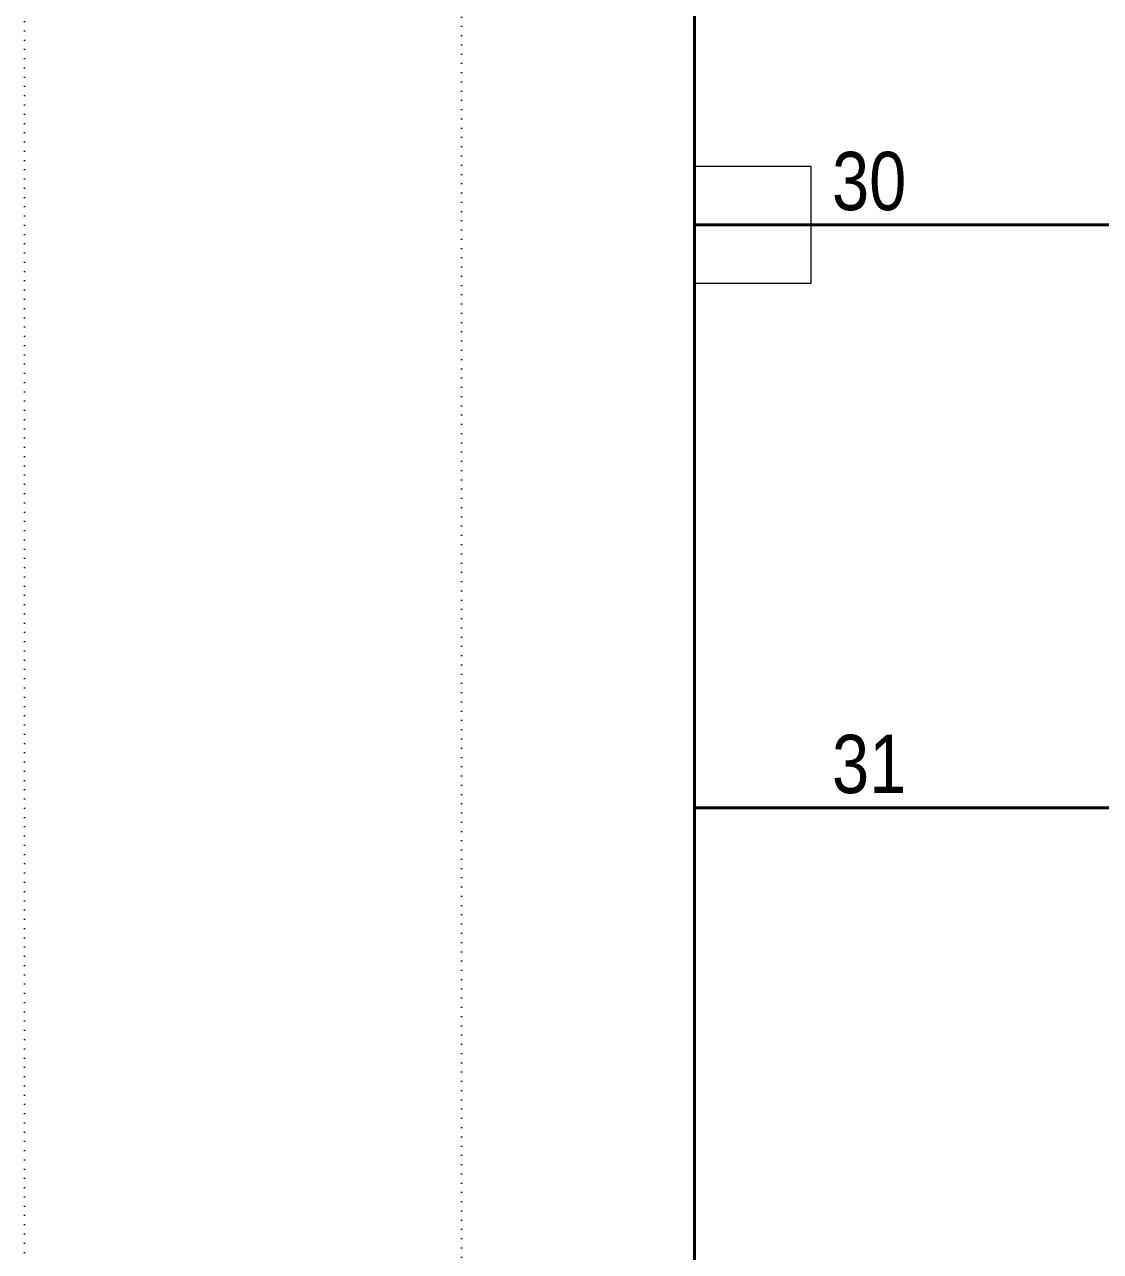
# Model space of a CAD drawing. Header units: metres. Extents: x -19121 to 152404, y -12107 to 46241.
# Drawn here: x 58500 to 59239, y 2536 to 3378 of the extents above; entities that cross this region are included whole.
import ezdxf
from ezdxf.enums import TextEntityAlignment as Align

# ---------------------------------------------------------------- set-up
doc = ezdxf.new("R2010")
doc.units = ezdxf.units.M
doc.header["$LTSCALE"] = 50
doc.header["$MEASUREMENT"] = 0
doc.linetypes.add('DOT2', pattern=[0.125, 0, -0.125])
doc.linetypes.add('HIDDEN', pattern=[0.375, 0.25, -0.125])
doc.layers.get('0').update_dxf_attribs({"color": 9, "lineweight": 9})
for name, color, linetype, lineweight in [('01', 9, 'Continuous', 9), ('06D', 9, 'Continuous', 9), ('21', 9, 'Continuous', 9)]:
    doc.layers.add(name, color=color, linetype=linetype, lineweight=lineweight)
doc.styles.add('MuuM_TEXT-STANDART', font='ARIALN.TTF')

# ---------------------------------------------------------------- blocks, each defined once
blk = doc.blocks.new('p-kolon_80x80')
blk.add_lwpolyline([(-40, -40), (40, -40), (40, 40), (-40, 40)], close=True)
blk = doc.blocks.new('1.bod.mimari.elk')
at = {"layer": '01'}
blk.add_blockref('p-kolon_80x80', (3000, -5390), dxfattribs=at)
blk = doc.blocks.new('p-işyeri')
at = {"color": 0, "const_width": 2}
blk.add_lwpolyline([(200, 0), (200, 700), (-200, 700), (-200, 0)], close=True, dxfattribs=at)
blk = doc.blocks.new('1.bod.mimari1.elk')
at = {"layer": '06D', "linetype": 'DOT2'}
for points in [[(2500, -1650), (2500, -7740, 0.414214), (3100, -8340), (12425, -8340)], [(2800, -1678.64), (2800, -7740, 0.414214), (3100, -8040), (11395.6, -8040)]]:
    blk.add_lwpolyline(points, format="xyb", dxfattribs=at)
at = {"layer": '06D', "color": 89, "linetype": 'HIDDEN', "true_color": 0x2e4d23, "rotation": 90}
for p in [(3660, -5190), (3660, -5590), (3660, -5990)]:
    blk.add_blockref('p-işyeri', p, dxfattribs=at)
at = {"layer": '21', "style": 'MuuM_TEXT-STANDART'}
for s, p in [('30', (3054.38, -5391.88)), ('31', (3054.38, -5791.88))]:
    blk.add_text(s, height=40, dxfattribs=at).set_placement(p, align=Align.BOTTOM_LEFT)

msp = doc.modelspace()

# ---------------------------------------------------------------- block references
at = {"layer": '06D'}
for name in ['1.bod.mimari.elk', '1.bod.mimari1.elk']:
    msp.add_blockref(name, (56000, 8630), dxfattribs=at)

doc.saveas('drawing.dxf')
